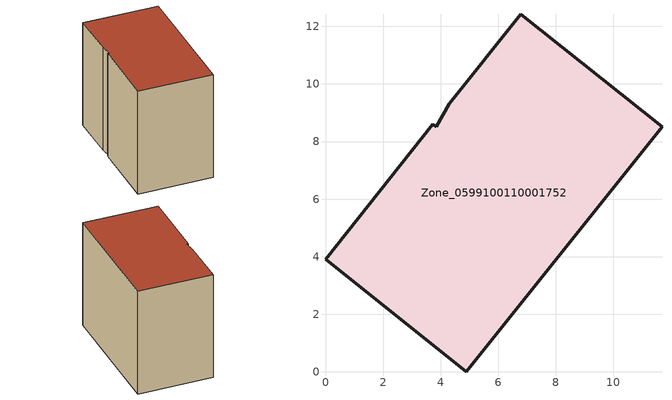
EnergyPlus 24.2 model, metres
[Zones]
Zone_0599100110001752
 floor ground (C_G): 4.3,9.31 6.78,12.43 11.69,8.51 4.89,0 0,3.9 3.73,8.6 3.84,8.52 z0.49
 wall outside (C_F): 4.89,0 11.69,8.51 6.78,12.43 4.3,9.31 3.84,8.52 3.73,8.6 0,3.9 4.89,0 z0.49:9.76
 roof outside (C_R): 6.78,12.43 4.3,9.31 3.84,8.52 3.73,8.6 0,3.9 4.89,0 11.69,8.51 z9.76
[BUILDING]
Pand.0599100110001752: North Axis=0; Terrain=City; Loads Convergence Tolerance Value=0.04; Temperature Convergence Tolerance Value=0.4; Solar Distribution=FullExterior; Maximum Number of Warmup Days=25; Minimum Number of Warmup Days=1
[Site:Location]
Rotterdam.The.Hague.AP_ZH_NLD Design_Conditions: Latitude=51.96; Longitude=4.45; Time Zone=1; Elevation=-4.5
[SITE:GROUNDTEMPERATURE:BUILDINGSURFACE]
18, 18, 18, 18, 18, 18, 18, 18, 18, 18, 18, 18
[MATERIAL] Thermal Absorptance=0.9; Solar Absorptance=0.7; Visible Absorptance=0.7
Name | Roughness | Thickness | Conductivity | Density | Specific Heat
G.TC.2015-2018 | MediumSmooth | 0.15 | 0.0428571 | 540 | 1210
F.TC.2015-2018 | Rough | 0.3 | 0.0666667 | 1920 | 840
R.TC.2015-2018 | MediumRough | 0.2 | 0.0333333 | 1500 | 1000
[CONSTRUCTION]
C_G: G.TC.2015-2018
C_F: F.TC.2015-2018
C_R: R.TC.2015-2018
[ZONE]
Zone_0599100110001752: Type=1; Multiplier=1; Ceiling Height=Autocalculate; Volume=Autocalculate; Floor Area=autocalculate; Part of Total Floor Area=Yes
[ZONEINFILTRATION:DESIGNFLOWRATE]
Infil_Zone_0599100110001752: Zone or ZoneList or Space or SpaceList=Zone_0599100110001752; Schedule=AlwaysOn; Design Flow Rate Calculation Method=Flow/Area; Flow Rate per Floor Area=0.0015; Constant Term Coefficient=1; Temperature Term Coefficient=0; Velocity Term Coefficient=0; Velocity Squared Term Coefficient=0
[HVACTEMPLATE:ZONE:IDEALLOADSAIRSYSTEM]
Zone_0599100110001752: Maximum Heating Supply Air Temperature=50; Minimum Cooling Supply Air Temperature=13; Maximum Heating Supply Air Humidity Ratio=0.0156; Minimum Cooling Supply Air Humidity Ratio=0.0077; Heating Limit=NoLimit; Cooling Limit=NoLimit; Dehumidification Control Type=ConstantSensibleHeatRatio; Cooling Sensible Heat Ratio=0.7; Dehumidification Setpoint=60; Humidification Control Type=None; Humidification Setpoint=30; Outdoor Air Method=None; Outdoor Air Flow Rate per Person=0.00944; Outdoor Air Flow Rate per Zone Floor Area=0; Outdoor Air Flow Rate per Zone=0; Demand Controlled Ventilation Type=None; Outdoor Air Economizer Type=NoEconomizer; Heat Recovery Type=None; Sensible Heat Recovery Effectiveness=0.7; Latent Heat Recovery Effectiveness=0.65
[ZONECONTROL:THERMOSTAT]
ThermostatControl_Zone_0599100110001752: Zone or ZoneList=Zone_0599100110001752; Control Type Schedule=DualSetpointControlType; Control 1=Thermostat_Zone_0599100110001752; Temperature Difference Between Cutout And Setpoint=0
[THERMOSTATSETPOINT:DUALSETPOINT]
Thermostat_Zone_0599100110001752: Heating Setpoint Temperature Schedule=HeatingSetpoint_Zone_0599100110001752; Cooling Setpoint Temperature Schedule=CoolingSetpoint_Zone_0599100110001752
[SCHEDULE:COMPACT]
HeatingSetpoint_Zone_0599100110001752: Through: 12/31, For: AllDays, Until: 24:00, 21
CoolingSetpoint_Zone_0599100110001752: Through: 12/31, For: AllDays, Until: 24:00, 24
DualSetpointControlType: Through: 12/31, For: AllDays, Until: 24:00, 4
AlwaysOn: Through: 12/31, For: AllDays, Until: 24:00, 1
